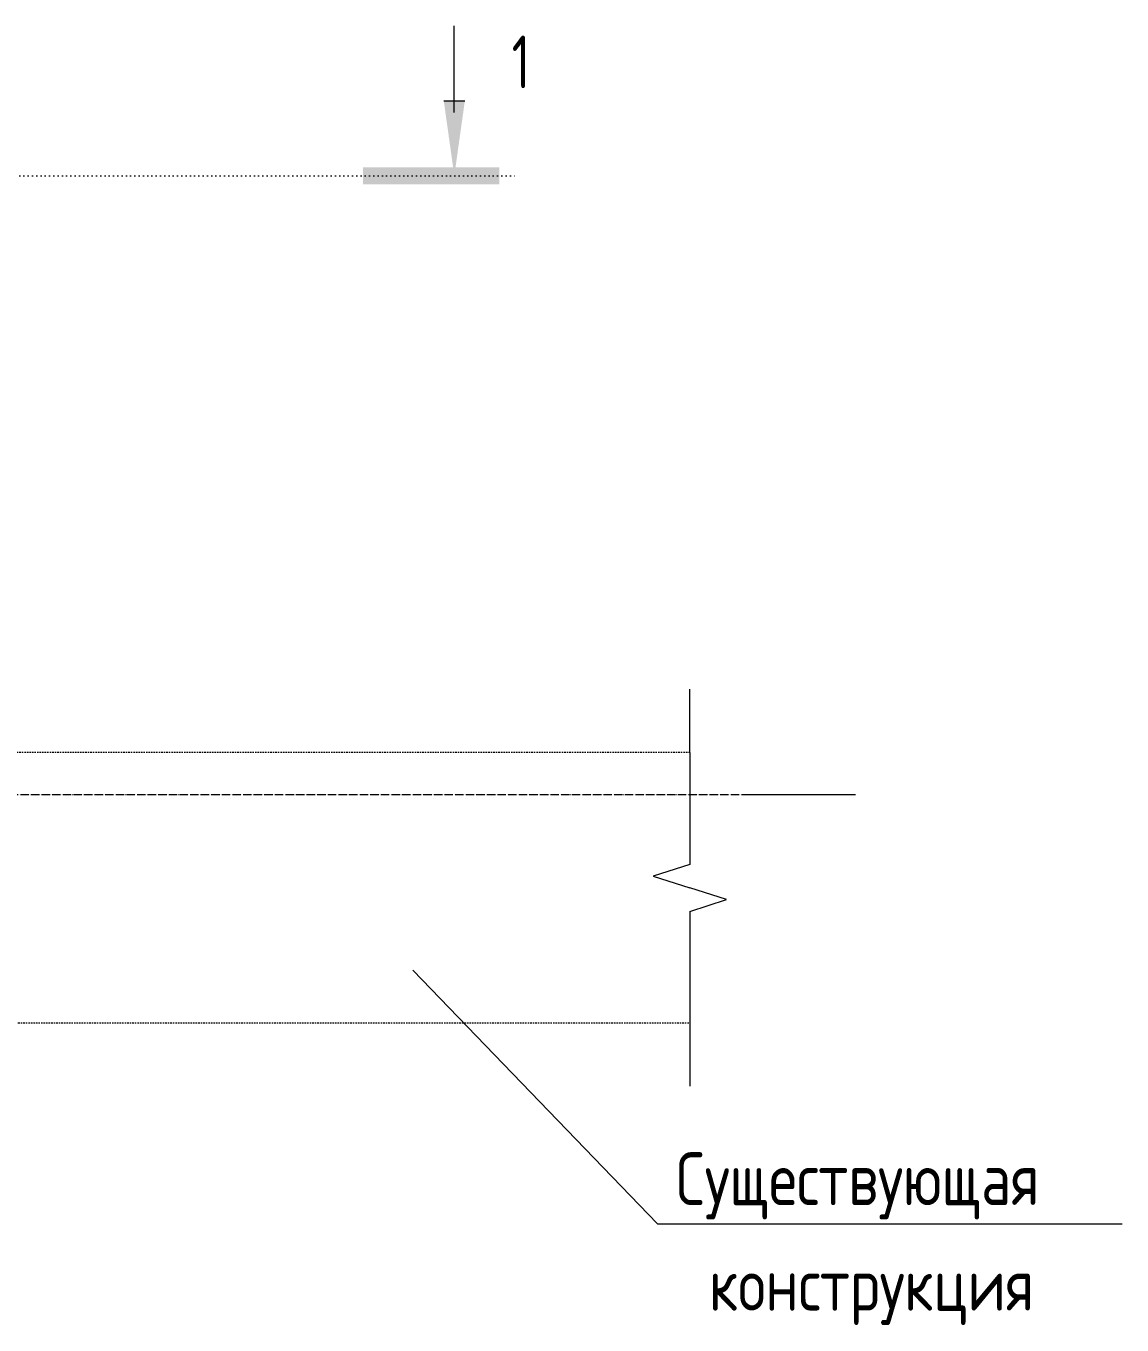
# Model space of a CAD drawing. Header units: millimetres. Extents: x 67134 to 118201, y -4983 to 13821.
# Drawn here: x 102714 to 105309, y 8254 to 11331 of the extents above; entities that cross this region are included whole.
import ezdxf

# ---------------------------------------------------------------- set-up
doc = ezdxf.new("R2010")
doc.units = ezdxf.units.MM
for name, pattern in [('01 Штриховая _4 мм_', [6, 3.5, -2.5]), ('02 Штрихпунктирная _20 мм_', [25, 20, -2.5, 0, -2.5]), ('04 Пунктир 10мм', [10, 0, -10])]:
    doc.linetypes.add(name, pattern=pattern)
for name, color, linetype, lineweight in [('AA_Oformlenie', 7, 'Continuous', 9), ('AA_Razrez', 7, 'Continuous', 9), ('AA_Vinoska', 7, 'Continuous', 9), ('AF_Stena_Опалубка', 253, 'Continuous', 20), ('Оси', 7, 'Continuous', 9)]:
    doc.layers.add(name, color=color, linetype=linetype, lineweight=lineweight)
doc.styles.add('GOST Common', font='GOST_Common.ttf', dxfattribs={"width": 0.85, "height": 125})
doc.styles.add('ISOCPEUR_3', font='isocpeur.TTF', dxfattribs={"width": 0.7, "height": 125})

# ---------------------------------------------------------------- blocks, each defined once
blk = doc.blocks.new('011_ЛинияОбрыва _ЭлУзла_Линия_ - Тип 1-4091835-Схема расположения арматурных выпусков вундаментной плиты  в_о 22-23_Б')
at = {"layer": 'AA_Oformlenie'}
for p, q in [((0, 0), (265, 0)), ((376.3, 0), (640, 0))]:
    blk.add_line(p, q, dxfattribs=at)
blk = doc.blocks.new('Разрез - Номер узла_ спереди-394134-Схема расположения арматурных выпусков вундаментной плиты  в_о 22-23_Б')
at = {"layer": 'AA_Razrez'}
for points in [[(7.329, 0.404), (7.329, -0.394), (0.873, -0.394), (0.873, 0.404)], [(3.497, -3.533), (2.503, -3.533), (3, 0)]]:
    blk.add_hatch(color=256, dxfattribs=at).paths.add_polyline_path(points)
for p, q in [((3, -3), (3, -7.096)), ((2.503, -3.533), (3.497, -3.533))]:
    blk.add_line(p, q, dxfattribs=at)
blk = doc.blocks.new('010_Текст с выноской - Текст 2 строки-4027658-Схема расположения арматурных выпусков вундаментной плиты  в_о 22-23_Б')
at = {"layer": 'AA_Vinoska'}
blk.add_line((-11, 0), (11, 0), dxfattribs=at)

msp = doc.modelspace()

# ---------------------------------------------------------------- linework, layer by layer
at = {"layer": 'AA_Razrez', "linetype": '04 Пунктир 10мм'}
msp.add_line((98416.7726, 10975.9045), (103877.952, 10975.9045), dxfattribs=at)
at = {"layer": 'AA_Vinoska'}
for p, q in [((104285.6543, 9610), (104285.6543, 9760)), ((104285.6543, 9345), (104199.0518, 9317.5)), ((104199.0518, 9317.5), (104285.6543, 9290)), ((104372.3044, 9261.8457), (104285.6543, 9290)), ((104285.6543, 9233.6913), (104372.3044, 9261.8457)), ((103629.5721, 9094.5022), (104208.5567, 8494.1389)), ((104285.6543, 8970), (104285.6543, 8820))]:
    msp.add_line(p, q, dxfattribs=at)
at = {"layer": 'AF_Stena_Опалубка', "linetype": '01 Штриховая _4 мм_'}
for p, q in [((104285.6543, 9610), (99005.6543, 9610)), ((99005.6543, 8970), (104285.6543, 8970))]:
    msp.add_line(p, q, dxfattribs=at)
at = {"layer": 'Оси', "linetype": '02 Штрихпунктирная _20 мм_'}
msp.add_line((104427.5172, 9510), (99011.0626, 9510), dxfattribs=at)
at = {"layer": 'Оси'}
msp.add_line((104677.5172, 9510), (104427.5172, 9510), dxfattribs=at)

# ---------------------------------------------------------------- block references
at = {"layer": 'AA_Oformlenie', "rotation": 269.9999999999999}
msp.add_blockref('011_ЛинияОбрыва _ЭлУзла_Линия_ - Тип 1-4091835-Схема расположения арматурных выпусков вундаментной плиты  в_о 22-23_Б', (104285.6543, 9610), dxfattribs=at)
at = {"layer": 'AA_Razrez', "xscale": 49.99999999999998, "yscale": 49.99999999999998, "zscale": 49.99999999999998, "rotation": 180}
msp.add_blockref('Разрез - Номер узла_ спереди-394134-Схема расположения арматурных выпусков вундаментной плиты  в_о 22-23_Б', (103877.952, 10975.9045), dxfattribs=at)
at = {"layer": 'AA_Vinoska', "xscale": 50, "yscale": 50, "zscale": 50}
msp.add_blockref('010_Текст с выноской - Текст 2 строки-4027658-Схема расположения арматурных выпусков вундаментной плиты  в_о 22-23_Б', (104758.5567, 8494.1389), dxfattribs=at)

# ---------------------------------------------------------------- texts
at = {"layer": 'AA_Razrez', "insert": (103863.9232, 11308.0574), "char_height": 125, "width": 53.312219, "attachment_point": 1, "style": 'ISOCPEUR_3'}
msp.add_mtext('\\fISOCPEUR|b0|i0|c204|p34|;\\W.7;1', dxfattribs=at)
at = {"layer": 'AA_Vinoska', "char_height": 125, "attachment_point": 1, "style": 'GOST Common'}
for s, insert, width in [('Существующая', (104253.0334, 8663.2541), 1219.767531), ('конструкция', (104330.3834, 8413.2541), 1032.373078)]:
    msp.add_mtext(s, dxfattribs=dict(at, insert=insert, width=width))

doc.saveas('drawing.dxf')
